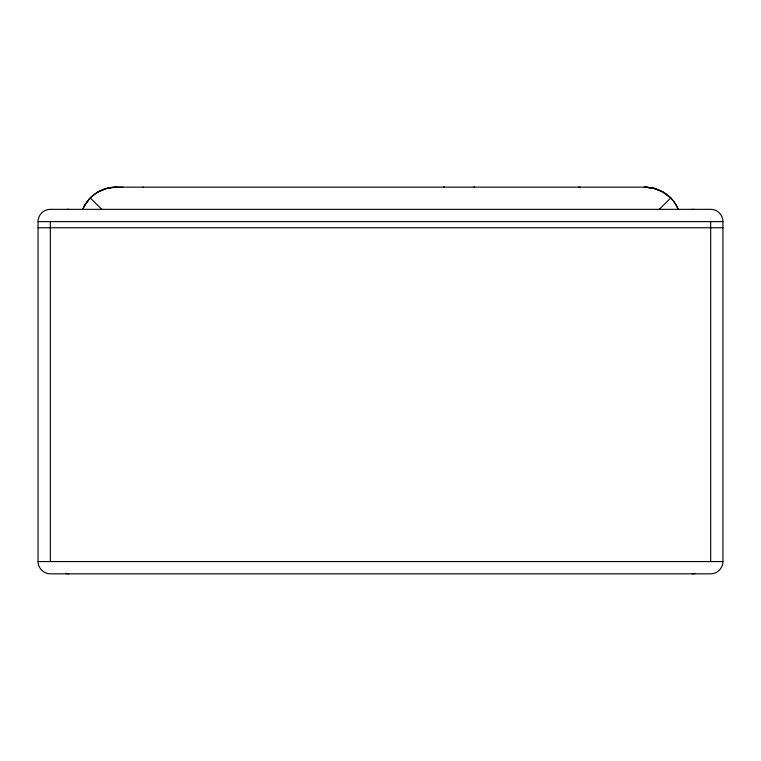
<?xml version="1.0" encoding="UTF-8"?>
<svg xmlns="http://www.w3.org/2000/svg" width="761" height="761" viewBox="0 0 761 761"><rect width="100%" height="100%" fill="white"/><g stroke="black" fill="none" stroke-linecap="round" stroke-linejoin="round"><path stroke-width="1.14" d="M722.95 561.551C722.988 568.125 717.243 573.88 710.669 573.842L50.331 573.842C43.758 573.88 38.012 568.125 38.05 561.551L38.05 221.622A12.281 12.281 0 0 1 50.331 209.342L710.669 209.342A12.281 12.281 0 0 1 722.95 221.622L722.95 561.551L38.05 561.551M644.32 187.158C658.674 187.149 673.066 195.919 678.213 209.541C673.181 196.081 659.093 187.406 644.947 187.158L116.053 187.158C101.898 187.387 87.857 196.119 82.787 209.541L84.442 205.527L90.217 197.917L102.003 209.57M84.404 205.594L90.236 197.955A36.328 36.328 0 0 1 116.053 187.158L123.368 187.282M659.016 209.579L670.783 197.908M97.779 192.105L106.597 188.414L116.053 187.158M692.234 573.842L695.421 573.423M578.56 187.196L580.129 187.196M142.478 187.282L143.391 187.282M38.05 221.622L722.95 221.622M38.05 227.767L722.95 227.767M654.403 188.414L644.947 187.158L654.403 188.414L663.221 192.105L670.764 197.955M65.579 573.423L68.766 573.842M710.669 221.622L710.669 561.551M50.331 221.622L50.331 561.551M692.234 209.342A12.281 12.281 0 0 1 694.374 209.532M66.626 209.532A12.281 12.281 0 0 1 68.766 209.342M444.291 187.177L443.768 187.177L444.291 187.177M474.484 187.168L473.96 187.177L474.484 187.168"/></g></svg>
